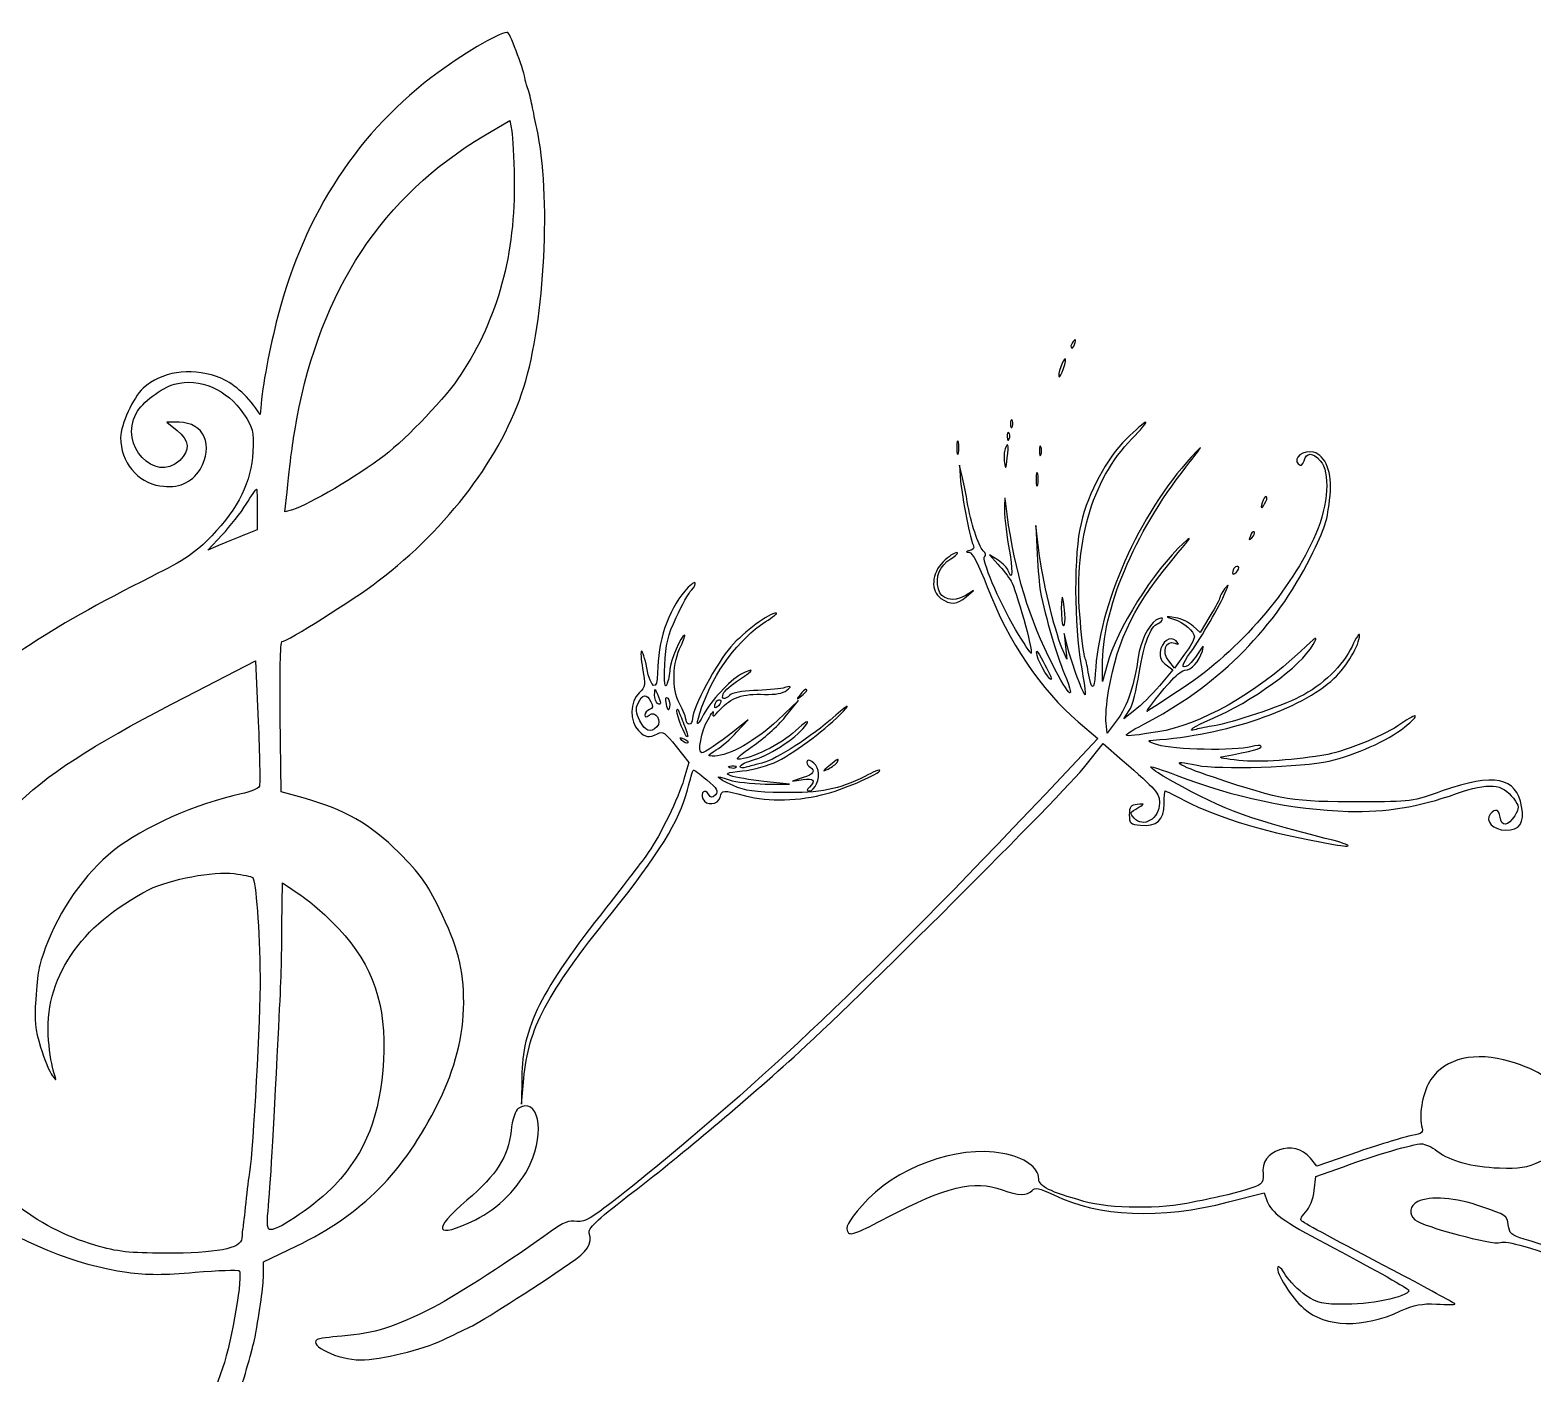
# Model space of a CAD drawing. Extents: x -605 to 778, y -197 to 423.
# Drawn here: x -425.6 to -258.7, y 151.1 to 300.2 of the extents above; entities that cross this region are included whole.
import ezdxf

# ---------------------------------------------------------------- set-up
doc = ezdxf.new("R2010")
doc.units = 0
doc.layers.add('Layer_1', color=7, linetype='CONTINUOUS')

msp = doc.modelspace()

# ---------------------------------------------------------------- linework, layer by layer
at = {"layer": 'Layer_1', "color": 7}
for points in [[(-375.203575, 288.465602), (-372.310798, 290.194213), (-372.099131, 288.994768)], [(-371.816909, 283.73838), (-371.816909, 283.73838)], [(-309.869131, 265.464491), (-309.869131, 265.464491)], [(-311.139131, 262.818657), (-311.139131, 262.818657)], [(-399.968575, 258.267824), (-400.039131, 257.562268), (-400.53302, 258.267824)], [(-409.034964, 256.680324), (-410.410798, 256.680324), (-409.246631, 255.763102)], [(-316.71302, 256.468657), (-316.71302, 256.468657)], [(-322.674964, 253.858102), (-322.674964, 253.858102)], [(-317.312742, 253.716991), (-317.312742, 253.716991)], [(-317.065798, 255.057546), (-317.065798, 255.057546)], [(-303.871909, 254.810602), (-303.871909, 254.810602)], [(-313.502742, 253.505324), (-313.502742, 253.505324)], [(-322.039964, 250.506713), (-322.357464, 251.917824), (-322.251631, 250.153935)], [(-313.85552, 250.330324), (-313.85552, 250.330324)], [(-396.440798, 246.978935), (-397.287464, 246.731991), (-397.04052, 248.954491)], [(-400.356631, 247.014213), (-400.356631, 244.756435), (-401.661909, 244.227268)], [(-400.356631, 247.014213), (-400.356631, 247.014213)], [(-288.667186, 248.037268), (-288.667186, 248.037268)], [(-404.413575, 243.09838), (-405.824686, 242.498657), (-404.237186, 244.191991)], [(-313.573298, 242.46338), (-313.890798, 245.215046), (-313.749686, 242.040046)], [(-290.078298, 244.086157), (-290.078298, 244.086157)], [(-324.191909, 241.19338), (-324.191909, 241.19338)], [(-318.088853, 241.369768), (-319.041353, 241.969491), (-318.124131, 240.946435)], [(-291.806909, 240.55838), (-291.806909, 240.55838)], [(-352.872742, 237.947824), (-352.872742, 237.947824)], [(-321.651909, 237.312824), (-320.805242, 238.01838), (-321.757742, 237.418657)], [(-311.068575, 235.972268), (-311.068575, 235.972268)], [(-294.558575, 235.16088), (-295.652186, 233.361713), (-296.428298, 234.067268)], [(-310.398298, 231.809491), (-310.751075, 233.220602), (-310.609964, 231.809491), (-310.468853, 230.39838), (-310.99802, 231.633102)], [(-297.380798, 230.927546), (-298.509686, 229.375324), (-299.144686, 230.186713)], [(-408.294131, 226.200324), (-400.53302, 230.186713), (-400.250798, 223.483935)], [(-305.988575, 229.76338), (-306.482464, 227.928935), (-306.482464, 229.586991)], [(-299.426909, 229.76338), (-298.686075, 229.198935), (-300.167742, 227.435046)], [(-312.162186, 228.211157), (-312.162186, 228.211157)], [(-356.647464, 225.671157), (-356.647464, 225.671157)], [(-355.589131, 225.530046), (-355.589131, 225.530046)], [(-341.724964, 223.977824), (-340.243298, 225.812268), (-342.571631, 223.589768)], [(-340.066909, 226.447268), (-340.066909, 226.447268)], [(-395.241353, 214.981991), (-397.710798, 215.652268), (-397.816631, 224.013102)], [(-354.566075, 225.071435), (-354.566075, 225.071435)], [(-349.133298, 225.212546), (-349.133298, 225.212546)], [(-347.087186, 222.319768), (-345.852464, 223.660324), (-347.369409, 222.425602)], [(-304.859686, 223.660324), (-305.988575, 222.178657), (-306.094409, 223.272268)], [(-302.919409, 224.718657), (-304.118853, 223.766157), (-303.519131, 224.68338)], [(-352.872742, 222.919491), (-352.872742, 222.919491)], [(-309.198853, 223.448657), (-307.011631, 221.578935), (-312.832464, 215.405324)], [(-353.825242, 220.696991), (-352.414131, 218.933102), (-352.978575, 217.06338)], [(-352.555242, 221.120324), (-352.555242, 221.120324)], [(-308.316909, 218.65088), (-306.411909, 221.014491), (-304.295242, 219.180046)], [(-339.326075, 218.933102), (-339.326075, 218.933102)], [(-347.19302, 218.368657), (-347.19302, 218.368657)], [(-339.749409, 217.239768), (-340.913575, 216.851713), (-339.749409, 217.028102)], [(-336.856631, 218.545046), (-336.856631, 218.545046)], [(-400.109686, 216.287268), (-400.109686, 216.287268)], [(-343.947464, 216.534213), (-341.266353, 216.534213), (-344.088575, 216.816435)], [(-397.604964, 200.87088), (-397.534409, 205.562824), (-395.488298, 204.151713)], [(-391.290242, 200.447546), (-391.290242, 200.447546)], [(-370.970242, 184.008102), (-371.00552, 181.009491), (-370.758575, 183.831713)], [(-371.393575, 180.515602), (-371.393575, 180.515602)], [(-278.083853, 175.717824), (-282.705242, 174.130324), (-283.410798, 175.012268)], [(-282.987464, 171.413935), (-282.811075, 172.966157), (-279.741909, 174.059768)], [(-292.512464, 170.143935), (-288.526075, 171.166991), (-288.208575, 170.214491)], [(-271.486909, 170.179213), (-271.486909, 170.179213)], [(-399.651075, 162.206435), (-399.651075, 163.511713), (-396.017464, 165.240324)]]:
    msp.add_lwpolyline(points, dxfattribs=at)
for points in [[(-372.522464, 299.93088), (-372.981075, 300.213102), (-377.03802, 297.884768), (-380.248298, 295.521157)], [(-370.617464, 294.780324), (-370.582186, 295.274213), (-372.240242, 299.754491), (-372.522464, 299.93088)], [(-380.248298, 295.521157), (-389.10302, 289.030046), (-395.064964, 279.92838), (-398.063575, 268.463102)], [(-370.335242, 293.792546), (-370.511631, 294.251157), (-370.617464, 294.674491), (-370.617464, 294.780324)], [(-369.841353, 291.852268), (-369.947186, 292.487268), (-370.158853, 293.333935), (-370.335242, 293.792546)], [(-369.312186, 289.312268), (-369.488575, 290.08838), (-369.700242, 291.217268), (-369.841353, 291.852268)], [(-372.099131, 288.994768), (-371.993298, 288.324491), (-371.852186, 285.96088), (-371.816909, 283.73838)], [(-370.758575, 260.56088), (-368.394964, 268.075046), (-367.689409, 281.974491), (-369.312186, 289.312268)], [(-395.946909, 257.06838), (-393.301075, 271.35588), (-386.421909, 281.798102), (-375.203575, 288.465602)], [(-371.816909, 283.73838), (-371.675798, 275.412824), (-373.616075, 268.216157), (-377.743575, 261.971991)], [(-398.063575, 268.463102), (-398.980798, 264.900046), (-399.792186, 260.701991), (-399.968575, 258.267824)], [(-309.869131, 265.464491), (-310.010242, 265.252824), (-310.04552, 265.041157), (-309.939686, 264.935324)], [(-309.586909, 265.32338), (-309.339964, 265.923102), (-309.551631, 266.028935), (-309.869131, 265.464491)], [(-310.821631, 262.642268), (-310.36302, 263.982824), (-310.645242, 264.088657), (-311.139131, 262.818657)], [(-309.939686, 264.935324), (-309.869131, 264.829491), (-309.692742, 265.00588), (-309.586909, 265.32338)], [(-404.872186, 261.760324), (-407.870798, 262.78338), (-411.01052, 262.289491), (-413.021353, 260.455046)], [(-311.139131, 262.818657), (-311.31552, 262.289491), (-311.421353, 261.795602), (-311.31552, 261.725046)], [(-311.31552, 261.725046), (-311.244964, 261.654491), (-311.033298, 262.077824), (-310.821631, 262.642268)], [(-413.021353, 260.455046), (-414.150242, 259.396713), (-415.526075, 256.43338), (-415.526075, 254.986991)], [(-413.797464, 257.668102), (-413.162464, 258.867546), (-410.975242, 260.525602), (-409.528853, 260.913657)], [(-409.528853, 260.913657), (-406.741909, 261.654491), (-403.70802, 260.349213), (-401.873575, 257.632824)], [(-400.53302, 258.267824), (-401.838298, 260.031713), (-403.355242, 261.266435), (-404.872186, 261.760324)], [(-386.915798, 239.076713), (-379.189964, 244.932824), (-373.157464, 252.905602), (-370.758575, 260.56088)], [(-377.743575, 261.971991), (-379.331075, 259.537824), (-383.670242, 254.951713), (-386.24552, 252.976157)], [(-408.964409, 252.446991), (-411.751353, 249.871713), (-415.702464, 254.140324), (-413.797464, 257.668102)], [(-401.873575, 257.632824), (-400.815242, 256.045324), (-400.744686, 255.763102), (-400.85052, 253.399491)], [(-397.04052, 248.954491), (-396.546631, 253.505324), (-396.440798, 254.457824), (-395.946909, 257.06838)], [(-316.536631, 256.927268), (-316.642464, 257.06838), (-316.748298, 256.856713), (-316.71302, 256.468657)], [(-409.246631, 255.763102), (-407.870798, 254.669491), (-407.800242, 253.57588), (-408.964409, 252.446991)], [(-406.706631, 251.459213), (-405.119131, 254.069768), (-406.283298, 256.680324), (-409.034964, 256.680324)], [(-316.889409, 255.516157), (-316.995242, 255.657268), (-317.101075, 255.445602), (-317.065798, 255.057546)], [(-316.854131, 254.84588), (-316.748298, 255.092824), (-316.783575, 255.410324), (-316.889409, 255.516157)], [(-316.71302, 256.468657), (-316.71302, 256.080602), (-316.607186, 255.974768), (-316.501353, 256.256991)], [(-316.501353, 256.256991), (-316.39552, 256.503935), (-316.430798, 256.821435), (-316.536631, 256.927268)], [(-301.684686, 256.680324), (-301.861075, 256.680324), (-302.813575, 255.833657), (-303.871909, 254.810602)], [(-303.236909, 254.84588), (-302.249131, 255.833657), (-301.543575, 256.680324), (-301.684686, 256.680324)], [(-415.526075, 254.986991), (-415.526075, 252.270602), (-413.691631, 250.012824), (-411.151631, 249.624768)], [(-322.498575, 254.493102), (-322.604409, 254.810602), (-322.674964, 254.52838), (-322.674964, 253.858102)], [(-322.674964, 253.858102), (-322.674964, 253.187824), (-322.604409, 252.905602), (-322.498575, 253.25838)], [(-322.498575, 253.25838), (-322.42802, 253.57588), (-322.42802, 254.140324), (-322.498575, 254.493102)], [(-317.312742, 253.716991), (-317.418575, 253.434768), (-317.453853, 252.764491), (-317.383298, 252.200046)], [(-317.065798, 252.729213), (-316.889409, 254.246157), (-316.995242, 254.598935), (-317.312742, 253.716991)], [(-317.065798, 255.057546), (-317.065798, 254.669491), (-316.959964, 254.563657), (-316.854131, 254.84588)], [(-313.326353, 253.963935), (-313.432186, 254.175602), (-313.502742, 253.999213), (-313.502742, 253.505324)], [(-313.326353, 253.081991), (-313.255798, 253.293657), (-313.255798, 253.716991), (-313.326353, 253.963935)], [(-308.951909, 234.561157), (-309.763298, 243.027824), (-307.752464, 250.224491), (-303.236909, 254.84588)], [(-303.871909, 254.810602), (-306.059131, 252.62338), (-308.034686, 248.954491), (-308.881353, 245.461991)], [(-297.239686, 251.706157), (-295.264131, 254.246157), (-295.158298, 254.422546), (-296.639964, 252.799768)], [(-400.85052, 253.399491), (-400.991631, 250.118657), (-402.43802, 247.155324), (-405.401353, 244.086157)], [(-386.24552, 252.976157), (-389.244131, 250.683102), (-394.535798, 247.578657), (-396.440798, 246.978935)], [(-317.383298, 252.200046), (-317.277464, 251.388657), (-317.206909, 251.494491), (-317.065798, 252.729213)], [(-313.502742, 253.505324), (-313.502742, 253.011435), (-313.432186, 252.835046), (-313.326353, 253.081991)], [(-296.639964, 252.799768), (-302.390242, 246.59088), (-306.976353, 236.254491), (-307.293853, 228.775602)], [(-283.05802, 253.364213), (-284.186909, 253.646435), (-285.386353, 252.693935), (-284.751353, 252.058935)], [(-284.751353, 252.058935), (-284.469131, 251.776713), (-284.292742, 251.882546), (-284.116353, 252.411713)], [(-284.116353, 252.411713), (-283.834131, 253.364213), (-283.163853, 253.364213), (-282.317186, 252.411713)], [(-281.223575, 248.566435), (-280.976631, 251.071157), (-281.717464, 253.011435), (-283.05802, 253.364213)], [(-282.317186, 252.411713), (-281.188298, 251.141713), (-281.399964, 247.578657), (-282.811075, 244.297824)], [(-411.151631, 249.624768), (-409.140798, 249.307268), (-407.659131, 249.942268), (-406.706631, 251.459213)], [(-321.510798, 247.86088), (-321.616631, 248.531157), (-321.863575, 249.730602), (-322.039964, 250.506713)], [(-313.679131, 250.965324), (-313.784964, 251.282824), (-313.85552, 251.000602), (-313.85552, 250.330324)], [(-313.85552, 250.330324), (-313.85552, 249.660046), (-313.784964, 249.377824), (-313.679131, 249.730602)], [(-313.679131, 249.730602), (-313.608575, 250.048102), (-313.608575, 250.612546), (-313.679131, 250.965324)], [(-306.482464, 229.586991), (-306.588298, 235.831157), (-303.025242, 244.297824), (-297.239686, 251.706157)], [(-401.591353, 247.578657), (-400.991631, 248.531157), (-400.497742, 249.271991), (-400.427186, 249.271991)], [(-400.427186, 249.271991), (-400.391909, 249.271991), (-400.356631, 248.248935), (-400.356631, 247.014213)], [(-322.251631, 250.153935), (-322.11052, 248.390046), (-321.122742, 243.451157), (-320.805242, 242.921991)], [(-404.237186, 244.191991), (-403.355242, 245.144491), (-402.155798, 246.661435), (-401.591353, 247.578657)], [(-319.746909, 242.428102), (-320.276075, 242.957268), (-321.122742, 245.567824), (-321.510798, 247.86088)], [(-317.383298, 247.331713), (-317.418575, 246.555602), (-317.206909, 244.580046), (-316.924686, 242.957268)], [(-317.242186, 247.684491), (-317.312742, 248.531157), (-317.34802, 248.460602), (-317.383298, 247.331713)], [(-312.479686, 230.680602), (-314.984409, 235.79588), (-316.466075, 241.122824), (-317.242186, 247.684491)], [(-288.667186, 248.037268), (-288.984686, 247.120046), (-288.914131, 246.90838), (-288.490798, 247.613935)], [(-288.279131, 248.425324), (-288.349686, 248.531157), (-288.526075, 248.354768), (-288.667186, 248.037268)], [(-288.490798, 247.613935), (-288.279131, 247.966713), (-288.173298, 248.354768), (-288.279131, 248.425324)], [(-283.446075, 241.616713), (-281.682186, 245.144491), (-281.541075, 245.63838), (-281.223575, 248.566435)], [(-308.881353, 245.461991), (-309.692742, 242.286991), (-309.657464, 234.031991), (-308.881353, 229.728102)], [(-405.401353, 244.086157), (-407.165242, 242.216435), (-408.329409, 241.440324), (-412.139409, 239.535324)], [(-401.661909, 244.227268), (-402.402742, 243.909768), (-403.637464, 243.41588), (-404.413575, 243.09838)], [(-298.086353, 242.216435), (-296.675242, 243.909768), (-296.498853, 244.191991), (-297.486631, 243.274768)], [(-282.811075, 244.297824), (-285.492186, 238.088935), (-291.31302, 231.315602), (-297.521909, 227.22338)], [(-290.078298, 244.086157), (-290.289964, 243.592268), (-290.254686, 243.556991), (-289.901909, 243.874491)], [(-289.654964, 244.509491), (-289.760798, 244.615324), (-289.972464, 244.438935), (-290.078298, 244.086157)], [(-289.901909, 243.874491), (-289.654964, 244.121435), (-289.549131, 244.403657), (-289.654964, 244.509491)], [(-322.674964, 242.216435), (-322.957186, 242.216435), (-323.627464, 241.757824), (-324.191909, 241.19338)], [(-323.345242, 241.51088), (-322.74552, 241.898935), (-322.42802, 242.216435), (-322.674964, 242.216435)], [(-321.228575, 242.46338), (-321.722464, 242.322268), (-321.722464, 242.286991), (-321.299131, 242.251713)], [(-321.299131, 242.251713), (-320.946353, 242.216435), (-320.240798, 240.911157), (-319.288298, 238.406435)], [(-320.805242, 242.921991), (-320.699409, 242.745602), (-320.911075, 242.533935), (-321.228575, 242.46338)], [(-319.57052, 241.793102), (-319.358853, 241.863657), (-319.464686, 242.14588), (-319.746909, 242.428102)], [(-316.924686, 242.957268), (-316.430798, 240.170324), (-316.466075, 238.900324), (-316.959964, 240.205602)], [(-313.749686, 242.040046), (-313.643853, 240.311435), (-313.502742, 238.476991), (-313.432186, 238.01838)], [(-310.99802, 231.633102), (-311.809409, 233.538102), (-313.22052, 239.429491), (-313.573298, 242.46338)], [(-297.486631, 243.274768), (-300.83802, 240.170324), (-304.930242, 233.679213), (-305.988575, 229.76338)], [(-305.812186, 226.870602), (-304.789131, 232.797268), (-302.919409, 236.501435), (-298.086353, 242.216435)], [(-324.191909, 241.19338), (-325.497186, 239.888102), (-325.60302, 237.947824), (-324.438853, 237.136435)], [(-324.721075, 238.159491), (-325.073853, 239.570602), (-324.579964, 240.770046), (-323.345242, 241.51088)], [(-316.148575, 233.679213), (-318.018298, 236.854213), (-320.029131, 241.616713), (-319.57052, 241.793102)], [(-318.124131, 240.946435), (-317.594964, 240.381991), (-316.924686, 239.535324), (-316.642464, 239.041435)], [(-316.959964, 240.205602), (-317.065798, 240.523102), (-317.594964, 241.016991), (-318.088853, 241.369768)], [(-301.261353, 223.519213), (-293.323853, 227.752546), (-287.256075, 233.961435), (-283.446075, 241.616713)], [(-291.806909, 240.55838), (-291.94802, 240.452546), (-292.053853, 240.170324), (-292.053853, 239.958657)], [(-291.383575, 240.628935), (-291.489409, 240.734768), (-291.701075, 240.699491), (-291.806909, 240.55838)], [(-291.63052, 240.029213), (-291.418853, 240.24088), (-291.31302, 240.523102), (-291.383575, 240.628935)], [(-412.139409, 239.535324), (-423.851631, 233.643935), (-430.201631, 229.375324), (-434.999409, 224.260046)], [(-397.604964, 232.338657), (-397.04052, 232.338657), (-389.73802, 236.924768), (-386.915798, 239.076713)], [(-351.743853, 238.865046), (-351.849686, 238.97088), (-352.343575, 238.582824), (-352.872742, 237.947824)], [(-352.131909, 238.053657), (-351.814409, 238.406435), (-351.63802, 238.794491), (-351.743853, 238.865046)], [(-316.642464, 239.041435), (-316.113298, 238.230046), (-314.17302, 231.280324), (-314.419964, 231.03338)], [(-292.865242, 237.806713), (-292.441909, 238.759213), (-292.441909, 238.794491), (-292.935798, 238.194768)], [(-292.053853, 239.958657), (-292.053853, 239.746991), (-291.877464, 239.782268), (-291.63052, 240.029213)], [(-352.872742, 237.947824), (-354.742464, 235.760602), (-355.871353, 232.338657), (-355.906631, 228.881435)], [(-353.825242, 235.019768), (-353.190242, 236.360324), (-352.449409, 237.736157), (-352.131909, 238.053657)], [(-321.757742, 237.418657), (-323.06302, 236.677824), (-324.438853, 236.995324), (-324.721075, 238.159491)], [(-324.438853, 237.136435), (-323.38052, 236.395602), (-322.639686, 236.43088), (-321.651909, 237.312824)], [(-319.288298, 238.406435), (-316.959964, 232.338657), (-313.291075, 226.90588), (-309.198853, 223.448657)], [(-313.432186, 238.01838), (-312.761909, 234.84338), (-311.597742, 230.856991), (-310.715798, 228.740324)], [(-310.68052, 235.443102), (-310.892186, 237.70088), (-311.033298, 237.877268), (-311.068575, 235.972268)], [(-296.71052, 231.139213), (-295.511075, 232.832546), (-293.429686, 236.360324), (-292.865242, 237.806713)], [(-293.464964, 237.206991), (-293.464964, 237.06588), (-293.958853, 236.11338), (-294.558575, 235.16088)], [(-292.935798, 238.194768), (-293.21802, 237.806713), (-293.464964, 237.38338), (-293.464964, 237.206991)], [(-342.712742, 235.513657), (-343.488853, 235.513657), (-346.311075, 233.432268), (-347.757464, 231.774213)], [(-343.947464, 234.52588), (-343.06552, 235.055046), (-342.536353, 235.513657), (-342.712742, 235.513657)], [(-311.068575, 235.972268), (-311.068575, 234.949213), (-310.962742, 234.102546), (-310.821631, 234.102546)], [(-310.821631, 234.102546), (-310.68052, 234.102546), (-310.609964, 234.702268), (-310.68052, 235.443102)], [(-355.095242, 229.728102), (-354.989409, 232.056435), (-354.777742, 233.008935), (-353.825242, 235.019768)], [(-350.967742, 225.106713), (-349.662464, 228.881435), (-346.840242, 232.691435), (-343.947464, 234.52588)], [(-314.419964, 231.03338), (-314.455242, 230.998102), (-315.231353, 232.162268), (-316.148575, 233.679213)], [(-308.45802, 230.574768), (-308.528575, 230.71588), (-308.77552, 232.479768), (-308.951909, 234.561157)], [(-300.52052, 234.737546), (-301.402464, 234.173102), (-302.319686, 232.268102), (-302.531353, 230.610046)], [(-302.42552, 228.846157), (-301.861075, 232.232824), (-301.190798, 233.996713), (-300.308853, 234.349491)], [(-299.814964, 234.84338), (-299.814964, 235.019768), (-300.132464, 234.984491), (-300.52052, 234.737546)], [(-300.308853, 234.349491), (-300.061909, 234.455324), (-299.814964, 234.666991), (-299.814964, 234.84338)], [(-298.403853, 234.984491), (-299.56802, 235.16088), (-299.603298, 235.16088), (-298.61552, 234.84338)], [(-298.61552, 234.84338), (-297.451353, 234.455324), (-296.287186, 233.467546), (-296.287186, 232.867824)], [(-296.428298, 234.067268), (-296.851631, 234.455324), (-297.733575, 234.878657), (-298.403853, 234.984491)], [(-397.816631, 224.013102), (-397.851909, 228.599213), (-397.781353, 232.338657), (-397.604964, 232.338657)], [(-352.90802, 233.044213), (-353.260798, 233.044213), (-354.49552, 230.186713), (-354.530798, 229.269491)], [(-353.296075, 231.915324), (-352.978575, 232.550324), (-352.802186, 233.044213), (-352.90802, 233.044213)], [(-298.333298, 232.409213), (-298.968298, 233.044213), (-299.956075, 232.338657), (-300.097186, 231.174491)], [(-299.144686, 230.186713), (-299.956075, 231.174491), (-299.462186, 232.550324), (-298.474409, 232.162268)], [(-298.474409, 232.162268), (-297.98052, 231.98588), (-297.945242, 232.021157), (-298.333298, 232.409213)], [(-296.287186, 232.867824), (-296.287186, 232.62088), (-296.781075, 231.738935), (-297.380798, 230.927546)], [(-295.405242, 231.280324), (-295.193575, 232.056435), (-295.264131, 232.021157), (-295.863853, 231.068657)], [(-294.523298, 223.695602), (-289.866631, 225.671157), (-284.469131, 229.586991), (-283.093298, 232.021157)], [(-283.093298, 232.021157), (-282.493575, 233.079491), (-282.669964, 232.973657), (-284.504409, 231.245046)], [(-280.800242, 228.246435), (-279.318575, 229.622268), (-277.97802, 231.950602), (-277.942742, 233.044213)], [(-277.942742, 233.044213), (-277.942742, 233.326435), (-278.330798, 232.797268), (-278.789409, 231.809491)], [(-357.67052, 231.280324), (-357.811631, 231.280324), (-357.741075, 230.39838), (-357.564686, 229.340046)], [(-357.106075, 229.44588), (-357.282464, 230.468935), (-357.564686, 231.280324), (-357.67052, 231.280324)], [(-353.472464, 225.459491), (-354.354409, 227.082268), (-354.248575, 230.045602), (-353.296075, 231.915324)], [(-347.757464, 231.774213), (-349.309686, 230.010324), (-352.026075, 224.965602), (-352.026075, 223.801435)], [(-313.749686, 230.786435), (-313.926075, 231.562546), (-313.749686, 231.421435), (-313.079409, 230.116157)], [(-312.162186, 228.211157), (-312.162186, 227.646713), (-313.573298, 229.904491), (-313.749686, 230.786435)], [(-310.715798, 228.740324), (-309.234131, 225.141991), (-310.398298, 226.411991), (-312.479686, 230.680602)], [(-308.422742, 226.447268), (-308.563853, 226.27088), (-309.939686, 229.975046), (-310.398298, 231.809491)], [(-308.069964, 228.951991), (-308.211075, 229.692824), (-308.352186, 230.433657), (-308.45802, 230.574768)], [(-302.531353, 230.610046), (-302.884131, 227.752546), (-303.766075, 225.071435), (-304.859686, 223.660324)], [(-284.504409, 231.245046), (-289.513853, 226.553102), (-295.687464, 223.060602), (-300.344131, 222.319768)], [(-300.097186, 231.174491), (-300.167742, 230.574768), (-299.956075, 230.116157), (-299.426909, 229.76338)], [(-296.992742, 229.692824), (-297.804131, 229.198935), (-297.698298, 229.798657), (-296.71052, 231.139213)], [(-297.34552, 229.163657), (-296.604686, 229.163657), (-295.75802, 230.116157), (-295.405242, 231.280324)], [(-295.863853, 231.068657), (-296.251909, 230.433657), (-296.781075, 229.833935), (-296.992742, 229.692824)], [(-278.789409, 231.809491), (-279.741909, 229.728102), (-282.10552, 227.435046), (-284.610242, 226.200324)], [(-357.564686, 229.340046), (-357.211909, 227.54088), (-357.247186, 227.329213), (-357.952742, 226.658935)], [(-355.906631, 228.881435), (-355.906631, 226.729491), (-356.682742, 227.117546), (-357.106075, 229.44588)], [(-354.883575, 227.576157), (-355.095242, 227.082268), (-355.165798, 227.752546), (-355.095242, 229.728102)], [(-354.530798, 229.269491), (-354.530798, 228.740324), (-354.707186, 227.964213), (-354.883575, 227.576157)], [(-346.699131, 228.669768), (-347.863298, 228.034768), (-350.015242, 225.741713), (-350.791353, 224.260046)], [(-346.804964, 228.140602), (-345.111631, 229.234213), (-345.041075, 229.516435), (-346.699131, 228.669768)], [(-313.079409, 230.116157), (-312.58552, 229.163657), (-312.162186, 228.316991), (-312.162186, 228.211157)], [(-308.881353, 229.728102), (-308.563853, 227.999491), (-308.352186, 226.517824), (-308.422742, 226.447268)], [(-307.293853, 228.775602), (-307.399686, 226.835324), (-307.752464, 226.90588), (-308.069964, 228.951991)], [(-303.519131, 224.68338), (-303.201631, 225.177268), (-302.707742, 227.046991), (-302.42552, 228.846157)], [(-301.226075, 225.106713), (-299.426909, 227.54088), (-297.874686, 229.163657), (-297.34552, 229.163657)], [(-356.224131, 226.447268), (-356.224131, 227.188102), (-356.188853, 227.188102), (-355.906631, 226.517824)], [(-348.604131, 226.553102), (-348.498298, 226.870602), (-347.686909, 227.576157), (-346.804964, 228.140602)], [(-341.971909, 227.188102), (-342.536353, 227.082268), (-344.01802, 226.941157), (-345.252742, 226.90588)], [(-341.548575, 226.941157), (-340.984131, 227.399768), (-341.019409, 227.435046), (-341.971909, 227.188102)], [(-339.467186, 227.046991), (-339.537742, 227.046991), (-339.819964, 226.764768), (-340.066909, 226.447268)], [(-339.925798, 226.306157), (-339.361353, 226.764768), (-339.184964, 227.046991), (-339.467186, 227.046991)], [(-300.167742, 227.435046), (-301.014409, 226.447268), (-302.249131, 225.212546), (-302.919409, 224.718657)], [(-297.521909, 227.22338), (-299.25052, 226.094491), (-300.943853, 224.965602), (-301.226075, 224.789213)], [(-300.873298, 221.402546), (-292.90052, 221.931713), (-284.398575, 224.824491), (-280.800242, 228.246435)], [(-434.752464, 200.835602), (-430.766075, 212.724213), (-426.356353, 216.957546), (-408.294131, 226.200324)], [(-357.952742, 226.658935), (-358.975798, 225.741713), (-359.011075, 223.448657), (-358.023298, 222.46088)], [(-357.882186, 223.554491), (-358.30552, 224.436435), (-358.376075, 224.859768), (-358.058575, 225.494768)], [(-358.058575, 225.494768), (-357.599964, 226.517824), (-357.106075, 226.58838), (-356.647464, 225.671157)], [(-356.647464, 225.671157), (-356.365242, 225.177268), (-356.40052, 224.965602), (-356.788575, 224.789213)], [(-355.906631, 225.459491), (-356.08302, 225.565324), (-356.259409, 226.023935), (-356.224131, 226.447268)], [(-355.906631, 226.517824), (-355.730242, 226.129768), (-355.589131, 225.671157), (-355.589131, 225.530046)], [(-355.589131, 225.530046), (-355.553853, 225.353657), (-355.694964, 225.353657), (-355.906631, 225.459491)], [(-354.918853, 225.388935), (-355.024686, 226.059213), (-354.989409, 226.27088), (-354.777742, 226.059213)], [(-354.566075, 225.071435), (-354.671909, 224.577546), (-354.742464, 224.648102), (-354.918853, 225.388935)], [(-354.777742, 226.059213), (-354.566075, 225.847546), (-354.49552, 225.424213), (-354.566075, 225.071435)], [(-352.731631, 223.625046), (-352.731631, 223.871991), (-353.049131, 224.68338), (-353.472464, 225.459491)], [(-349.556631, 225.141991), (-349.556631, 225.63588), (-349.133298, 226.059213), (-348.886353, 225.812268)], [(-348.886353, 225.812268), (-348.815798, 225.706435), (-348.921631, 225.424213), (-349.133298, 225.212546)], [(-348.956909, 224.789213), (-347.757464, 226.129768), (-346.452186, 226.58838), (-344.01802, 226.482546)], [(-347.863298, 226.411991), (-348.46302, 225.812268), (-348.851075, 225.882824), (-348.604131, 226.553102)], [(-345.252742, 226.90588), (-346.452186, 226.870602), (-347.651631, 226.623657), (-347.863298, 226.411991)], [(-344.01802, 226.482546), (-342.818575, 226.447268), (-341.971909, 226.58838), (-341.548575, 226.941157)], [(-340.066909, 226.447268), (-340.52552, 225.882824), (-340.490242, 225.847546), (-339.925798, 226.306157)], [(-335.269131, 224.612824), (-334.351909, 225.600602), (-334.845798, 225.247824), (-336.750798, 223.625046)], [(-306.094409, 223.272268), (-306.164964, 223.907268), (-306.059131, 225.530046), (-305.812186, 226.870602)], [(-284.610242, 226.200324), (-286.656353, 225.141991), (-292.159686, 223.307546), (-294.099964, 222.990046)], [(-356.788575, 224.789213), (-357.070798, 224.68338), (-357.317742, 224.401157), (-357.317742, 224.189491)], [(-357.317742, 224.189491), (-357.317742, 223.907268), (-357.176631, 223.907268), (-356.823853, 224.189491)], [(-356.823853, 224.189491), (-356.153575, 224.753935), (-355.377464, 223.483935), (-355.977186, 222.884213)], [(-352.59052, 221.755324), (-352.837464, 221.755324), (-353.789964, 224.118935), (-353.754686, 224.648102)], [(-353.754686, 224.648102), (-353.754686, 224.930324), (-353.648853, 224.930324), (-353.54302, 224.577546)], [(-353.54302, 224.577546), (-353.437186, 224.295324), (-353.119686, 223.519213), (-352.872742, 222.919491)], [(-352.378853, 223.166435), (-352.555242, 223.166435), (-352.731631, 223.378102), (-352.731631, 223.625046)], [(-352.026075, 223.801435), (-352.026075, 223.448657), (-352.167186, 223.166435), (-352.378853, 223.166435)], [(-350.791353, 224.260046), (-351.63802, 222.601991), (-351.708575, 222.954768), (-350.967742, 225.106713)], [(-351.00302, 219.991435), (-351.496909, 219.991435), (-351.038298, 222.390324), (-350.297464, 223.695602)], [(-350.297464, 223.695602), (-349.874131, 224.471713), (-349.627186, 224.789213), (-349.73302, 224.401157)], [(-349.73302, 224.401157), (-349.874131, 223.871991), (-349.662464, 224.013102), (-348.956909, 224.789213)], [(-349.133298, 225.212546), (-349.380242, 224.965602), (-349.556631, 224.930324), (-349.556631, 225.141991)], [(-345.393853, 220.696991), (-344.194409, 221.50838), (-342.571631, 222.954768), (-341.724964, 223.977824)], [(-336.750798, 223.625046), (-339.537742, 221.261435), (-343.100798, 219.038935), (-344.65302, 218.756713)], [(-342.571631, 219.074213), (-340.419686, 220.167824), (-337.068298, 222.707824), (-335.269131, 224.612824)], [(-339.361353, 223.166435), (-339.008575, 223.73088), (-339.467186, 223.448657), (-340.596075, 222.425602)], [(-301.226075, 224.789213), (-301.684686, 224.436435), (-301.684686, 224.471713), (-301.226075, 225.106713)], [(-296.110798, 222.601991), (-297.310242, 222.249213), (-296.251909, 222.990046), (-294.523298, 223.695602)], [(-272.968575, 222.848935), (-271.134131, 224.295324), (-271.451631, 224.577546), (-273.356631, 223.201713)], [(-400.250798, 223.483935), (-400.074409, 219.779768), (-400.039131, 216.569491), (-400.109686, 216.287268)], [(-358.023298, 222.46088), (-357.211909, 221.649491), (-356.859131, 221.614213), (-355.906631, 222.108102)], [(-355.977186, 222.884213), (-356.682742, 222.178657), (-357.282464, 222.390324), (-357.882186, 223.554491)], [(-355.906631, 222.108102), (-355.342186, 222.425602), (-355.024686, 222.213935), (-353.825242, 220.696991)], [(-352.872742, 222.919491), (-352.625798, 222.284491), (-352.484686, 221.755324), (-352.59052, 221.755324)], [(-347.369409, 222.425602), (-349.09802, 221.085046), (-350.68552, 219.991435), (-351.00302, 219.991435)], [(-342.571631, 223.589768), (-344.97052, 221.367268), (-347.969131, 219.638657), (-349.556631, 219.638657)], [(-349.380242, 220.308935), (-348.78052, 220.661713), (-347.757464, 221.578935), (-347.087186, 222.319768)], [(-340.596075, 222.425602), (-342.218853, 220.908657), (-345.570242, 219.28588), (-346.981353, 219.28588)], [(-345.146909, 219.250602), (-343.277186, 219.779768), (-340.137464, 221.931713), (-339.361353, 223.166435)], [(-300.344131, 222.319768), (-304.859686, 221.614213), (-304.824409, 221.614213), (-301.261353, 223.519213)], [(-294.099964, 222.990046), (-294.80552, 222.884213), (-295.722742, 222.707824), (-296.110798, 222.601991)], [(-273.356631, 223.201713), (-274.944131, 222.072824), (-279.389131, 220.203102), (-281.47052, 219.815046)], [(-281.329409, 219.074213), (-278.401353, 219.744491), (-274.873575, 221.331991), (-272.968575, 222.848935)], [(-353.190242, 221.367268), (-353.507742, 221.720046), (-353.472464, 221.755324), (-352.978575, 221.543657)], [(-352.555242, 221.120324), (-352.661075, 221.014491), (-352.943298, 221.120324), (-353.190242, 221.367268)], [(-352.978575, 221.543657), (-352.625798, 221.437824), (-352.449409, 221.226157), (-352.555242, 221.120324)], [(-349.556631, 219.638657), (-350.438575, 219.638657), (-350.438575, 219.638657), (-349.380242, 220.308935)], [(-346.981353, 219.28588), (-347.263575, 219.28588), (-346.55802, 219.92088), (-345.393853, 220.696991)], [(-300.344131, 220.87338), (-301.508298, 221.261435), (-301.614131, 221.331991), (-300.873298, 221.402546)], [(-290.007742, 220.661713), (-291.701075, 220.203102), (-298.686075, 220.308935), (-300.344131, 220.87338)], [(-293.288575, 219.532824), (-289.654964, 220.23838), (-288.878853, 220.450046), (-288.878853, 220.696991)], [(-288.878853, 220.696991), (-288.878853, 220.87338), (-289.40802, 220.838102), (-290.007742, 220.661713)], [(-346.734409, 218.474491), (-346.734409, 218.65088), (-346.028853, 219.003657), (-345.146909, 219.250602)], [(-346.452186, 217.980602), (-345.252742, 218.121713), (-343.524131, 218.615602), (-342.571631, 219.074213)], [(-344.65302, 218.756713), (-345.041075, 218.686157), (-345.676075, 218.509768), (-346.064131, 218.403935)], [(-340.737186, 186.26588), (-334.351909, 191.98088), (-310.821631, 215.47588), (-308.316909, 218.65088)], [(-338.056075, 218.051157), (-338.267742, 218.827268), (-339.326075, 219.60338), (-339.326075, 218.933102)], [(-339.326075, 218.933102), (-339.326075, 218.756713), (-339.149686, 218.509768), (-338.973298, 218.403935)], [(-336.962464, 218.192268), (-336.539131, 218.403935), (-336.08052, 218.756713), (-335.974686, 218.933102)], [(-335.974686, 218.933102), (-335.657186, 219.462268), (-335.868853, 219.356435), (-336.856631, 218.545046)], [(-304.295242, 219.180046), (-300.449964, 215.828657), (-300.167742, 215.511157), (-300.167742, 214.417546)], [(-294.17052, 217.275046), (-298.29802, 218.65088), (-299.285798, 219.356435), (-295.969686, 218.615602)], [(-295.969686, 218.615602), (-293.747186, 218.121713), (-284.186909, 218.403935), (-281.329409, 219.074213)], [(-291.348298, 219.144768), (-292.794686, 219.28588), (-293.676631, 219.462268), (-293.288575, 219.532824)], [(-281.47052, 219.815046), (-285.068853, 219.180046), (-288.984686, 218.897824), (-291.348298, 219.144768)], [(-352.978575, 217.06338), (-353.613575, 214.911435), (-355.518575, 210.995602), (-356.929686, 208.914213)], [(-352.59052, 215.899213), (-352.27302, 217.06338), (-351.990798, 218.01588), (-351.920242, 218.086435)], [(-351.920242, 218.086435), (-351.884964, 218.156991), (-351.214686, 217.663102), (-350.438575, 216.992824)], [(-350.438575, 216.992824), (-349.274409, 216.040324), (-349.09802, 215.722824), (-349.486075, 215.334768)], [(-347.51052, 216.357824), (-349.521353, 217.275046), (-349.73302, 217.627824), (-347.933853, 216.992824)], [(-347.757464, 217.451435), (-348.498298, 217.69838), (-348.286631, 217.804213), (-346.452186, 217.980602)], [(-347.863298, 218.33338), (-348.14552, 218.439213), (-348.039686, 218.545046), (-347.651631, 218.545046)], [(-347.933853, 216.992824), (-347.228298, 216.74588), (-345.464409, 216.569491), (-343.947464, 216.534213)], [(-347.19302, 218.368657), (-347.298853, 218.262824), (-347.616353, 218.227546), (-347.863298, 218.33338)], [(-344.088575, 216.816435), (-345.640798, 216.992824), (-347.298853, 217.275046), (-347.757464, 217.451435)], [(-347.651631, 218.545046), (-347.263575, 218.580324), (-347.051909, 218.474491), (-347.19302, 218.368657)], [(-346.064131, 218.403935), (-346.416909, 218.262824), (-346.734409, 218.298102), (-346.734409, 218.474491)], [(-332.870242, 217.38088), (-335.798298, 215.934491), (-337.809131, 215.511157), (-341.971909, 215.581713)], [(-338.973298, 218.403935), (-338.338298, 218.01588), (-338.585242, 217.627824), (-339.749409, 217.239768)], [(-339.749409, 217.028102), (-338.585242, 217.239768), (-338.30302, 216.922268), (-339.043853, 216.181435)], [(-339.043853, 215.758102), (-338.444131, 215.758102), (-337.844409, 217.133935), (-338.056075, 218.051157)], [(-336.856631, 218.545046), (-337.632742, 217.910046), (-337.632742, 217.874768), (-336.962464, 218.192268)], [(-337.103575, 215.47588), (-334.81052, 216.11088), (-331.212186, 217.69838), (-331.212186, 218.051157)], [(-331.212186, 218.051157), (-331.212186, 218.156991), (-331.95302, 217.874768), (-332.870242, 217.38088)], [(-299.744409, 217.416157), (-300.591075, 217.910046), (-301.190798, 218.368657), (-301.120242, 218.439213)], [(-301.120242, 218.439213), (-301.084964, 218.509768), (-299.814964, 218.086435), (-298.333298, 217.521991)], [(-281.752742, 210.501713), (-291.030798, 212.865324), (-293.641353, 213.88838), (-299.744409, 217.416157)], [(-298.333298, 217.521991), (-291.94802, 215.052546), (-285.421631, 213.676713), (-279.212742, 213.500324)], [(-277.766353, 214.558657), (-285.421631, 214.52338), (-286.444686, 214.699768), (-294.17052, 217.275046)], [(-259.951075, 214.029491), (-260.550798, 217.310324), (-262.984964, 217.804213), (-268.77052, 215.758102)], [(-402.12052, 215.440602), (-407.165242, 214.346991), (-412.91552, 211.806991), (-416.337464, 209.12588)], [(-400.109686, 216.287268), (-400.21552, 216.040324), (-401.132742, 215.652268), (-402.12052, 215.440602)], [(-361.057186, 202.14088), (-355.800798, 208.667268), (-353.472464, 212.441991), (-352.59052, 215.899213)], [(-312.832464, 215.405324), (-332.305798, 194.873657), (-344.264964, 183.514213), (-358.517186, 172.048935)], [(-350.262186, 215.405324), (-350.650242, 216.040324), (-351.144131, 215.616991), (-350.861909, 214.876157)], [(-349.486075, 215.334768), (-349.874131, 214.946713), (-349.979964, 214.981991), (-350.262186, 215.405324)], [(-348.956909, 215.052546), (-348.745242, 215.899213), (-348.709964, 215.899213), (-346.134686, 215.228935)], [(-341.971909, 215.581713), (-345.111631, 215.616991), (-346.169964, 215.758102), (-347.51052, 216.357824)], [(-346.134686, 215.228935), (-343.559409, 214.52338), (-340.172742, 214.629213), (-337.103575, 215.47588)], [(-339.043853, 216.181435), (-339.361353, 215.863935), (-339.361353, 215.758102), (-339.043853, 215.758102)], [(-299.638575, 214.311713), (-299.638575, 215.123102), (-299.603298, 215.758102), (-299.532742, 215.758102)], [(-299.532742, 215.758102), (-299.462186, 215.758102), (-298.474409, 215.299491), (-297.380798, 214.699768)], [(-279.212742, 213.500324), (-274.979409, 213.394491), (-271.486909, 213.958935), (-267.18302, 215.47588)], [(-268.77052, 215.758102), (-272.051353, 214.593935), (-272.26302, 214.558657), (-277.766353, 214.558657)], [(-267.18302, 215.47588), (-263.549409, 216.710602), (-262.10302, 216.604768), (-260.868298, 214.946713)], [(-384.622742, 208.914213), (-387.762464, 212.053935), (-390.69052, 213.747268), (-395.241353, 214.981991)], [(-350.861909, 214.876157), (-350.544409, 214.100046), (-349.168575, 214.20588), (-348.956909, 215.052546)], [(-302.637186, 214.276435), (-303.342742, 214.170602), (-303.519131, 213.994213), (-303.519131, 213.112268)], [(-302.989964, 212.759491), (-303.483853, 213.359213), (-303.483853, 213.359213), (-302.460798, 213.958935)], [(-300.167742, 214.417546), (-300.167742, 212.688935), (-302.002186, 211.595324), (-302.989964, 212.759491)], [(-302.460798, 213.958935), (-301.79052, 214.346991), (-301.79052, 214.346991), (-302.637186, 214.276435)], [(-302.284409, 211.948102), (-300.485242, 211.806991), (-299.638575, 212.547824), (-299.638575, 214.311713)], [(-297.380798, 214.699768), (-293.570798, 212.724213), (-288.173298, 211.101435), (-280.83552, 209.831435)], [(-262.349964, 212.865324), (-262.491075, 213.747268), (-262.843853, 213.853102), (-263.443575, 213.182824)], [(-261.714964, 211.418935), (-260.162742, 211.418935), (-259.633575, 212.195046), (-259.951075, 214.029491)], [(-260.868298, 214.946713), (-260.19802, 214.029491), (-260.19802, 213.923657), (-260.727186, 213.006435)], [(-303.519131, 213.112268), (-303.519131, 212.159768), (-303.413298, 212.053935), (-302.284409, 211.948102)], [(-263.443575, 213.182824), (-264.043298, 212.406713), (-263.090798, 211.418935), (-261.714964, 211.418935)], [(-260.727186, 213.006435), (-261.432742, 211.842268), (-262.208853, 211.771713), (-262.349964, 212.865324)], [(-280.83552, 209.831435), (-278.330798, 209.372824), (-278.859964, 209.796157), (-281.752742, 210.501713)], [(-416.337464, 209.12588), (-419.441909, 206.656435), (-422.369964, 202.493657), (-423.886909, 198.33088)], [(-380.142464, 202.705324), (-381.48302, 205.456991), (-382.294409, 206.58588), (-384.622742, 208.914213)], [(-356.929686, 208.914213), (-357.494131, 208.102824), (-359.57552, 205.386435), (-361.586353, 202.846435)], [(-412.351075, 204.821991), (-410.05802, 205.95088), (-405.189686, 206.90338), (-402.931909, 206.58588)], [(-402.931909, 206.58588), (-401.908853, 206.480046), (-400.991631, 206.26838), (-400.885798, 206.162546)], [(-400.885798, 206.162546), (-400.497742, 205.774491), (-400.074409, 200.271157), (-400.039131, 195.120602)], [(-423.534131, 188.065046), (-424.098575, 194.873657), (-420.076909, 200.87088), (-412.351075, 204.821991)], [(-395.488298, 204.151713), (-394.359409, 203.41088), (-392.489686, 201.752824), (-391.290242, 200.447546)], [(-377.426075, 192.263102), (-377.426075, 195.967268), (-378.096353, 198.542546), (-380.142464, 202.705324)], [(-361.586353, 202.846435), (-368.888853, 193.603657), (-370.934964, 189.511435), (-370.970242, 184.008102)], [(-370.758575, 183.831713), (-370.229409, 189.44088), (-368.289131, 193.145046), (-361.057186, 202.14088)], [(-398.028298, 188.241435), (-397.67552, 195.367546), (-397.67552, 195.402824), (-397.604964, 200.87088)], [(-391.290242, 200.447546), (-387.480242, 196.390602), (-385.998575, 192.016157), (-386.351353, 185.877824)], [(-423.886909, 198.33088), (-424.627742, 196.249491), (-424.733575, 195.79088), (-424.945242, 192.61588)], [(-400.039131, 195.120602), (-400.003853, 190.605046), (-400.815242, 176.070602), (-401.203298, 173.424768)], [(-424.945242, 192.61588), (-425.121631, 190.287546), (-425.015798, 189.264491), (-424.416075, 187.324213)], [(-380.248298, 181.150602), (-378.378575, 184.890046), (-377.426075, 188.629491), (-377.426075, 192.263102)], [(-424.416075, 187.324213), (-423.992742, 185.983657), (-423.428298, 184.572546), (-423.110798, 184.184491)], [(-422.934409, 184.501991), (-423.146075, 185.066435), (-423.39302, 186.653935), (-423.534131, 188.065046)], [(-399.157186, 169.12088), (-398.874964, 172.119491), (-398.592742, 177.305324), (-398.028298, 188.241435)], [(-386.351353, 185.877824), (-386.668853, 179.739491), (-388.256353, 175.753102), (-391.748853, 172.013657)], [(-359.187464, 170.814213), (-353.401909, 175.259213), (-347.19302, 180.480324), (-340.737186, 186.26588)], [(-261.256353, 185.736713), (-265.066353, 186.865602), (-268.45302, 186.124768), (-270.04052, 183.72588)], [(-255.259131, 181.538657), (-256.246909, 183.549491), (-257.940242, 184.748935), (-261.256353, 185.736713)], [(-423.110798, 184.184491), (-422.616909, 183.514213), (-422.581631, 183.549491), (-422.934409, 184.501991)], [(-270.04052, 183.72588), (-270.887186, 182.491157), (-271.381075, 179.951157), (-271.063575, 178.610602)], [(-370.05302, 174.341991), (-368.324409, 178.01088), (-369.171075, 181.926713), (-371.393575, 180.515602)], [(-396.017464, 165.240324), (-388.609131, 168.838657), (-384.128853, 173.389491), (-380.248298, 181.150602)], [(-371.393575, 180.515602), (-371.675798, 180.339213), (-372.028575, 179.28088), (-372.169686, 178.046157)], [(-271.063575, 178.610602), (-270.851909, 177.834491), (-270.957742, 177.728657), (-272.157186, 177.516991)], [(-418.383575, 165.346157), (-424.945242, 167.286435), (-430.483853, 171.731435), (-433.306075, 177.305324)], [(-372.169686, 178.046157), (-372.487186, 175.118102), (-373.721909, 173.213102), (-377.073298, 170.355602)], [(-283.410798, 175.012268), (-285.174686, 177.234768), (-289.09052, 175.858935), (-288.667186, 173.213102)], [(-272.157186, 177.516991), (-272.862742, 177.37588), (-275.543853, 176.564491), (-278.083853, 175.717824)], [(-317.559686, 175.541435), (-322.674964, 176.493935), (-329.589409, 173.953935), (-333.187742, 169.75588)], [(-313.573298, 172.719213), (-313.573298, 173.953935), (-315.160798, 175.082824), (-317.559686, 175.541435)], [(-279.741909, 174.059768), (-276.143575, 175.365046), (-271.94552, 176.599768), (-271.063575, 176.599768)], [(-271.063575, 176.599768), (-270.710798, 176.599768), (-269.934686, 176.246991), (-269.334964, 175.78838)], [(-269.334964, 175.78838), (-267.81802, 174.659491), (-265.560242, 174.059768), (-262.42052, 173.918657)], [(-376.120798, 168.16838), (-373.651353, 169.367824), (-371.217186, 171.801991), (-370.05302, 174.341991)], [(-262.42052, 173.918657), (-260.19802, 173.812824), (-259.457186, 173.953935), (-257.763853, 174.694768)], [(-401.203298, 173.424768), (-401.309131, 172.93088), (-401.48552, 171.449213), (-401.626631, 170.07338)], [(-391.748853, 172.013657), (-393.794964, 169.861713), (-397.816631, 167.074768), (-398.874964, 167.074768)], [(-358.517186, 172.048935), (-363.173853, 168.344768), (-363.914686, 167.85088), (-364.867186, 167.991991)], [(-330.36552, 168.450602), (-323.874409, 171.872546), (-320.805242, 172.61338), (-317.630242, 171.484491)], [(-308.563853, 170.214491), (-312.338575, 171.272824), (-313.573298, 171.872546), (-313.573298, 172.719213)], [(-288.984686, 172.119491), (-289.372742, 171.801991), (-291.454131, 171.166991), (-293.288575, 170.778935)], [(-288.667186, 173.213102), (-288.596631, 172.789768), (-288.737742, 172.29588), (-288.984686, 172.119491)], [(-377.073298, 170.355602), (-381.024409, 166.933657), (-380.636353, 165.981157), (-376.120798, 168.16838)], [(-363.491353, 166.686713), (-363.632464, 167.180602), (-362.75052, 168.062546), (-359.187464, 170.814213)], [(-317.630242, 171.484491), (-315.866353, 170.849491), (-314.843298, 170.814213), (-314.314131, 171.413935)], [(-314.314131, 171.413935), (-313.996631, 171.801991), (-313.573298, 171.731435), (-311.915242, 170.920046)], [(-311.915242, 170.920046), (-306.905798, 168.48588), (-300.026631, 168.203657), (-292.512464, 170.143935)], [(-293.288575, 170.778935), (-293.676631, 170.70838), (-295.087742, 170.39088), (-296.463575, 170.108657)], [(-283.939964, 169.015046), (-283.481353, 169.508935), (-283.093298, 170.496713), (-282.987464, 171.413935)], [(-264.360798, 169.614768), (-267.324131, 170.637824), (-270.111075, 170.849491), (-271.486909, 170.179213)], [(-431.753853, 169.261991), (-427.132464, 165.840046), (-420.359131, 163.08838), (-414.82052, 162.347546)], [(-401.626631, 170.07338), (-401.767742, 168.732824), (-401.908853, 167.462824), (-401.944131, 167.251157)], [(-398.874964, 167.074768), (-399.227742, 167.074768), (-399.298298, 167.568657), (-399.157186, 169.12088)], [(-333.187742, 169.75588), (-334.81052, 167.886157), (-335.092742, 167.321713), (-334.739964, 166.757268)], [(-296.463575, 170.108657), (-299.956075, 169.332546), (-305.60052, 169.367824), (-308.563853, 170.214491)], [(-288.208575, 170.214491), (-287.785242, 168.979768), (-286.374131, 167.956713), (-281.646909, 165.487268)], [(-284.222186, 167.921435), (-284.610242, 168.133102), (-284.539686, 168.380046), (-283.939964, 169.015046)], [(-271.486909, 170.179213), (-272.404131, 169.75588), (-272.545242, 168.768102), (-271.804409, 168.16838)], [(-261.432742, 167.603935), (-261.538575, 168.591713), (-261.714964, 168.732824), (-264.360798, 169.614768)], [(-401.944131, 167.251157), (-401.979409, 167.074768), (-402.049964, 166.545602), (-402.049964, 166.122268)], [(-367.724686, 166.89838), (-371.922742, 163.829213), (-378.096353, 159.842824), (-380.742186, 158.466991)], [(-364.867186, 167.991991), (-365.713853, 168.133102), (-366.348853, 167.886157), (-367.724686, 166.89838)], [(-334.739964, 166.757268), (-334.528298, 166.369213), (-333.505242, 166.792546), (-330.36552, 168.450602)], [(-273.074409, 161.959491), (-279.56552, 165.346157), (-283.551909, 167.498102), (-284.222186, 167.921435)], [(-271.804409, 168.16838), (-270.887186, 167.392268), (-263.126075, 165.346157), (-262.314686, 165.62838)], [(-259.668853, 166.016435), (-261.115242, 166.439768), (-261.326909, 166.651435), (-261.432742, 167.603935)], [(-410.587186, 164.464213), (-414.608853, 164.464213), (-415.808298, 164.605324), (-418.383575, 165.346157)], [(-402.049964, 166.122268), (-402.155798, 164.958102), (-404.907464, 164.428935), (-410.587186, 164.464213)], [(-365.678575, 163.300046), (-363.667742, 164.640602), (-363.103298, 165.522546), (-363.491353, 166.686713)], [(-281.646909, 165.487268), (-276.954964, 163.017824), (-272.933298, 160.760046), (-272.545242, 160.407268)], [(-262.314686, 165.62838), (-261.573853, 165.910602), (-259.104409, 165.169768), (-252.366353, 162.700324)], [(-242.73552, 159.207824), (-246.86302, 161.289213), (-255.788298, 164.887546), (-259.668853, 166.016435)], [(-414.82052, 162.347546), (-412.562742, 162.030046), (-410.69302, 162.030046), (-407.235798, 162.347546)], [(-407.235798, 162.347546), (-404.695798, 162.559213), (-402.543853, 162.629768), (-402.367464, 162.523935)], [(-402.367464, 162.523935), (-401.908853, 162.100602), (-403.143575, 154.903935), (-404.201909, 151.693657)], [(-400.497742, 155.609491), (-399.968575, 158.819768), (-399.651075, 161.112824), (-399.651075, 162.206435)], [(-376.72052, 156.279768), (-375.556353, 156.808935), (-369.911909, 160.407268), (-365.678575, 163.300046)], [(-287.044409, 162.911991), (-287.256075, 162.276991), (-285.527464, 159.525324), (-284.151631, 158.32588)], [(-286.162464, 162.030046), (-286.55052, 162.735602), (-286.973853, 163.123657), (-287.044409, 162.911991)], [(-283.904686, 159.772268), (-284.716075, 160.336713), (-285.739131, 161.324491), (-286.162464, 162.030046)], [(-267.359409, 158.819768), (-267.359409, 158.890324), (-269.934686, 160.266157), (-273.074409, 161.959491)], [(-272.545242, 160.407268), (-271.94552, 159.807546), (-276.319964, 158.784491), (-279.389131, 158.784491)], [(-279.389131, 158.784491), (-282.10552, 158.784491), (-282.564131, 158.890324), (-283.904686, 159.772268)], [(-273.391909, 158.043657), (-271.874964, 158.713935), (-271.028298, 158.890324), (-269.40552, 158.819768)], [(-269.40552, 158.819768), (-268.276631, 158.749213), (-267.359409, 158.749213), (-267.359409, 158.819768)], [(-380.742186, 158.466991), (-385.222464, 156.209213), (-387.19802, 155.574213), (-390.972742, 155.256713)], [(-284.151631, 158.32588), (-281.717464, 156.209213), (-277.554686, 156.10338), (-273.391909, 158.043657)], [(-402.296909, 149.012546), (-401.414964, 151.940602), (-400.709409, 154.480602), (-400.497742, 155.609491)], [(-390.972742, 155.256713), (-392.313298, 155.15088), (-393.54802, 154.974491), (-393.689131, 154.868657)], [(-379.719131, 154.83338), (-378.731353, 155.291991), (-377.390798, 155.962268), (-376.72052, 156.279768)], [(-393.689131, 154.868657), (-394.747464, 154.233657), (-391.32552, 152.61088), (-388.891353, 152.61088)], [(-388.891353, 152.61088), (-386.633575, 152.61088), (-382.012186, 153.739768), (-379.719131, 154.83338)], [(-404.201909, 151.693657), (-406.88302, 143.72088), (-411.01052, 137.582546), (-415.914131, 134.231157)]]:
    msp.add_open_spline(points, degree=3, dxfattribs=at)

doc.saveas('drawing.dxf')
